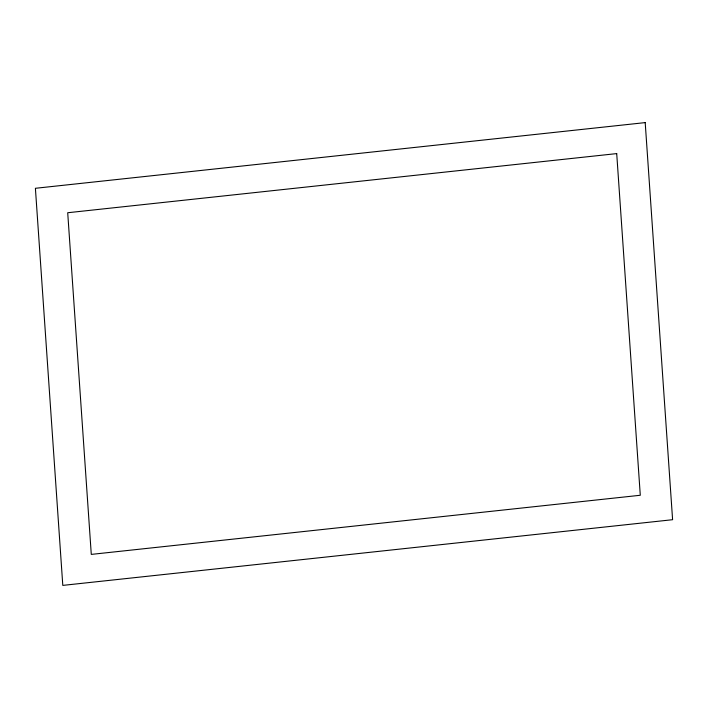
<?xml version="1.0" encoding="UTF-8"?>
<svg xmlns="http://www.w3.org/2000/svg" width="708" height="708" viewBox="0 0 708 708"><rect width="100%" height="100%" fill="white"/><g stroke="black" fill="none" stroke-linecap="round" stroke-linejoin="round"><path stroke-width="1.06" d="M645.2 122.608L35.4 188.293L62.8 585.392L672.6 519.707L645.2 122.608M616.712 153.601L67.711 212.736L91.288 554.399L640.289 495.264L616.712 153.601"/></g></svg>
